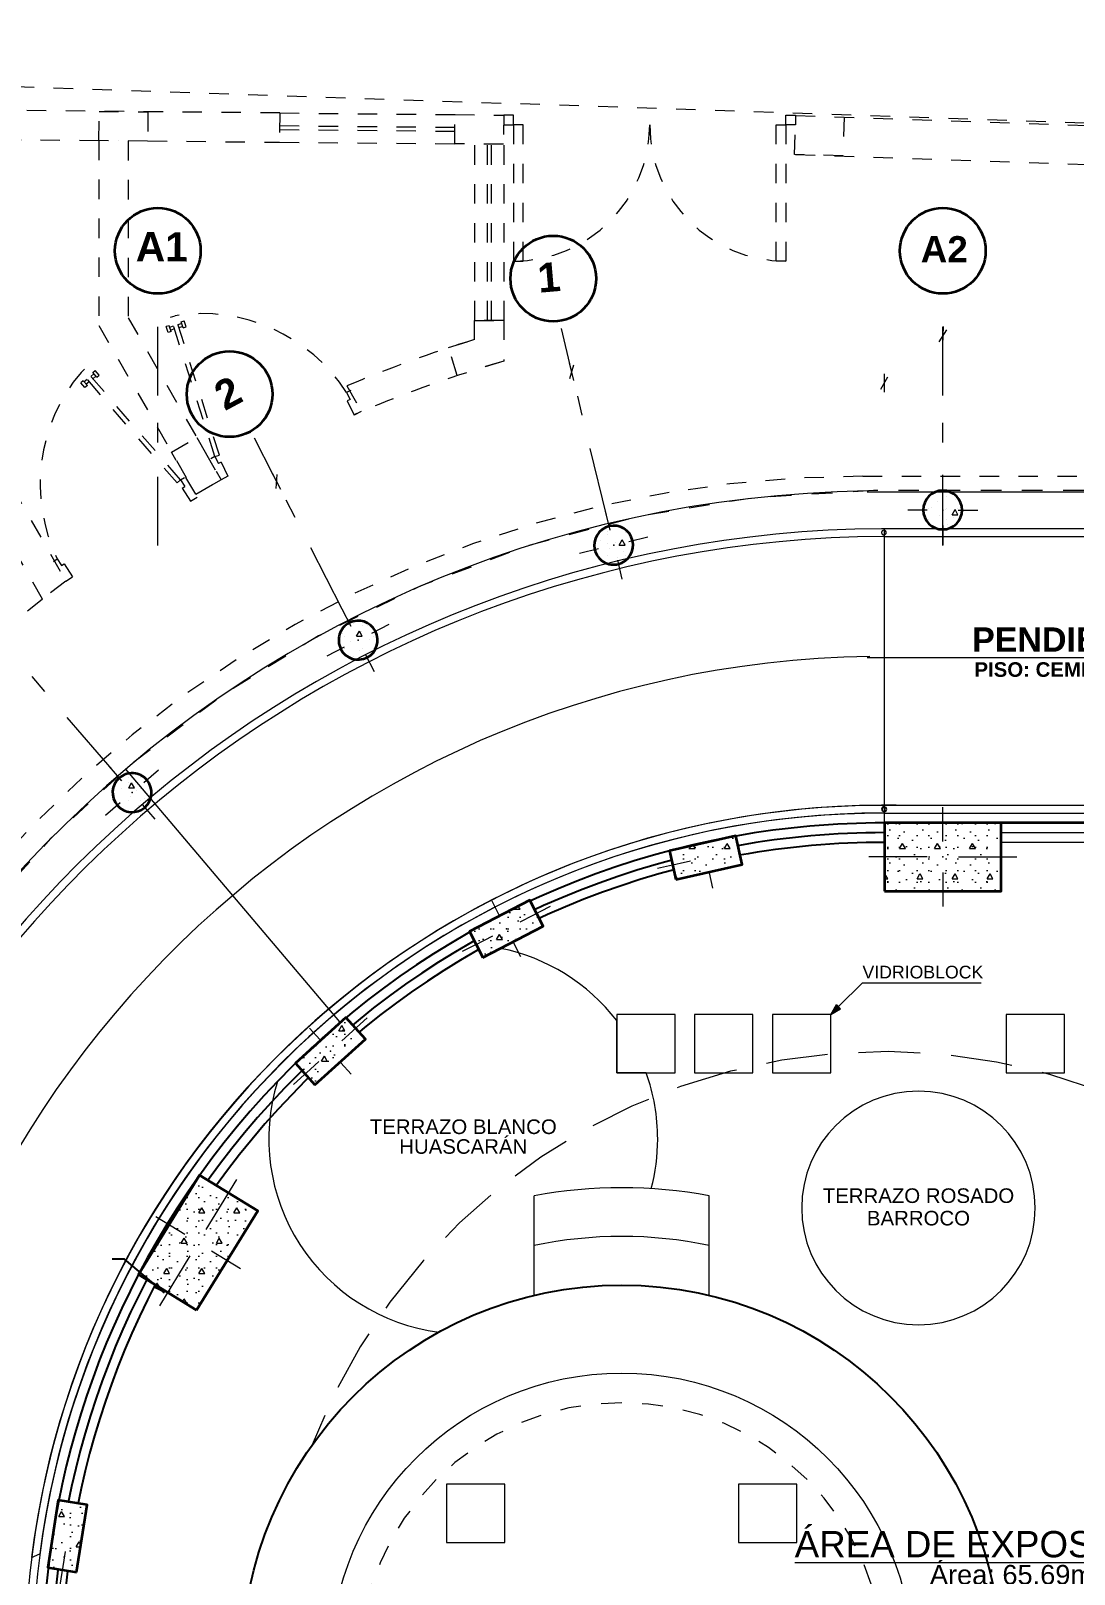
# Model space of a CAD drawing. Header units: metres. Extents: x 28 to 148, y 23 to 113.
# Drawn here: x 44.14 to 49.5, y 90.75 to 98.67 of the extents above; entities that cross this region are included whole.
import ezdxf

# ---------------------------------------------------------------- set-up
doc = ezdxf.new("R2010")
doc.units = ezdxf.units.M
doc.set_wipeout_variables(frame=1)
for name, pattern in [('Dashed', [0.211667, 0.105833, -0.105833]), ('DASHED2', [0.375, 0.25, -0.125]), ('Dot & Dashed', [0.670278, 0.352778, -0.176389, 0, -0.141111]), ('HIDDEN', [9.525, 6.35, -3.175]), ('Wipeout_Contour', [1, 0, -1])]:
    doc.linetypes.add(name, pattern=pattern)
for name, color, linetype, lineweight, true_color in [('01', 7, 'Continuous', 5, 0xcc6600), ('Annotation - Text_Pen_No__167', 7, 'Continuous', 13, 0x6a6a6a), ('Dimensioning - General_Pen_No__167', 7, 'Continuous', 13, 0x6a6a6a), ('Estructura – Carga_Pen_No__167', 7, 'Continuous', 13, 0x6a6a6a), ('Interior - Furniture _Pen_No__167', 7, 'Continuous', 13, 0x6a6a6a), ('Structural - Bearing_Pen_No__167', 7, 'Continuous', 13, 0x6a6a6a), ('Structural - Bearing_Pen_No__4', 7, 'Continuous', 20, 0x029e21), ('Structural - Bearing_Pen_No__87', 7, 'Continuous', 20, 0x6a6a6a)]:
    doc.layers.add(name, color=color, linetype=linetype, lineweight=lineweight, true_color=true_color)
for name, color, linetype, lineweight in [('Annotation - Label_Pen_No__1', 7, 'Continuous', 13), ('Drawing & Figure_Pen_No__122', 9, 'Continuous', 13), ('Drawing & Figure_Pen_No__7', 7, 'Continuous', 35), ('Interior - Stair & Railing_Pen_No__122', 9, 'Continuous', 13), ('Proyeccciones', 1, 'DASHED2', 18), ('Structural - Bearing_Pen_No__122', 9, 'Continuous', 13), ('Structural - Bearing_Pen_No__21', 7, 'Continuous', 35)]:
    doc.layers.add(name, color=color, linetype=linetype, lineweight=lineweight)
doc.layers.add('Structural - Bearing', color=7, linetype='Continuous')
doc.styles.add('GENERATED_STYLE_1', font='arialbd.ttf')
doc.styles.get("Standard").update_dxf_attribs({"font": 'arial.ttf'})
doc.dimstyles.new('GENERATED_STYLE__19', dxfattribs={"dimtxt": 0.18, "dimasz": 0.06384, "dimexe": 0.18, "dimexo": 0.0625, "dimgap": 0.09, "dimtad": 0, "dimtih": 1, "dimtoh": 1, "dimdec": 4, "dimzin": 0, "dimdsep": 46, "dimtxsty": 'Standard', "dimcen": 0.09, "dimadec": 0, "dimazin": 0, "dimtfac": 1, "dimtdec": 4, "dimtmove": 0, "dimatfit": 3, "dimldrblk": 'ARROWHEAD_5', "dimfxl": 1, "dimtolj": 1, "dimtzin": 0, "dimarcsym": 0})
pattern_1 = [(0, (21.2387, 92.2913), (0, 0.311769), [0.03, -0.15]), (0, (21.3287, 92.44717), (0, 0.311769), [0.03, -0.15]), (60, (21.2387, 92.2913), (-0.27, 0.1558846), [0.03, -0.15]), (60, (21.4187, 92.2913), (-0.27, 0.1558846), [0.03, -0.15]), (120, (21.2687, 92.2913), (0.27, 0.1558846), [0.03, -0.15]), (120, (21.4487, 92.2913), (0.27, 0.1558846), [0.03, -0.15]), (0, (21.23869, 92.32129), (0, 0.06), [0, -0.06, 0, -0.09]), (45, (21.26869, 92.32129), (-0.04242641, 0.04242641), [0, -0.045, 0, -0.075])]

# ---------------------------------------------------------------- blocks, each defined once
blk = doc.blocks.new('ARROWHEAD_5')
at = {"linetype": 'Continuous', "lineweight": 0}
blk.add_hatch(color=0, dxfattribs=at).paths.add_polyline_path([(-1, 0.2679), (0, 0), (-1, -0.2679)])
at = {"color": 0, "linetype": 'Continuous', "lineweight": 0}
blk.add_line((0, 0), (-1, 0), dxfattribs=at)
blk = doc.blocks.new('A$C14d9fef0')
at = {"layer": 'Proyeccciones', "color": 165, "linetype": 'DASHED2', "lineweight": 9, "ltscale": 0.4, "true_color": 0x5e67af}
for p, q in [((-9.0814, 4.9823), (-12.4595, 5.0143)), ((-9.0814, 4.9823), (-9.0828, 4.8323)), ((-9.082, 4.9173), (-8.182, 4.9088)), ((-9.0814, 4.9823), (-8.1814, 4.9738)), ((-12.3109, 4.8629), (-9.9109, 4.8402)), ((-10.0109, 4.8402), (-10.0109, 3.8908)), ((-9.8609, 4.8387), (-9.8609, 3.9307)), ((-9.7609, 4.8387), (-9.0828, 4.8323)), ((-9.0822, 4.8973), (-8.1822, 4.8888)), ((-9.0828, 4.8323), (-8.1828, 4.8238)), ((-10.0109, 3.8908), (-9.5138, 3.0244)), ((-9.8609, 3.9307), (-9.3837, 3.099)), ((-9.6493, 3.8899), (-9.6646, 3.8851)), ((-9.6549, 3.8546), (-9.6646, 3.8851)), ((-9.6397, 3.8594), (-9.6493, 3.8899)), ((-9.6469, 3.8823), (-9.6279, 3.8884)), ((-9.6424, 3.9341), (-9.6195, 3.9414)), ((-9.6424, 3.9341), (-9.6195, 3.9414)), ((-9.6424, 3.9341), (-9.6195, 3.9414)), ((-9.4146, 3.2174), (-9.6424, 3.9341)), ((-9.3917, 3.2247), (-9.6195, 3.9414)), ((-9.605, 3.8956), (-9.5859, 3.9017)), ((-9.6001, 3.8804), (-9.5811, 3.8865)), ((-9.5884, 3.9093), (-9.5731, 3.9142)), ((-9.5787, 3.8788), (-9.5884, 3.9093)), ((-9.5787, 3.8788), (-9.5634, 3.8837)), ((-9.5634, 3.8837), (-9.5731, 3.9142)), ((-7.9314, 3.9168), (-8.0814, 3.9168)), ((-8.0814, 3.8191), (-8.0814, 3.9168)), ((-7.9314, 3.9168), (-7.9314, 3.7075)), ((-9.6397, 3.8594), (-9.6549, 3.8546)), ((-9.623, 3.8731), (-9.6421, 3.8671)), ((-10.0843, 3.6662), (-10.1025, 3.6504)), ((-10.0843, 3.6662), (-10.1025, 3.6504)), ((-10.0843, 3.6662), (-10.1025, 3.6504)), ((-9.6097, 3.0824), (-10.1025, 3.6504)), ((-9.5916, 3.0981), (-10.0843, 3.6662)), ((-10.043, 3.6491), (-10.0309, 3.6595)), ((-10.0221, 3.6249), (-10.043, 3.6491)), ((-10.01, 3.6354), (-10.0309, 3.6595)), ((-10.0914, 3.6071), (-10.1035, 3.5966)), ((-10.0825, 3.5725), (-10.1035, 3.5966)), ((-10.0704, 3.5829), (-10.0914, 3.6071)), ((-10.071, 3.6142), (-10.0861, 3.6011)), ((-10.0704, 3.5829), (-10.0825, 3.5725)), ((-10.0605, 3.6021), (-10.0756, 3.589)), ((-10.0378, 3.643), (-10.0529, 3.6299)), ((-10.0424, 3.6178), (-10.0273, 3.6309)), ((-10.0221, 3.6249), (-10.01, 3.6354)), ((-8.7376, 3.5805), (-8.6624, 3.4494)), ((-8.7167, 3.5567), (-8.7383, 3.5462)), ((-8.7383, 3.5462), (-8.7208, 3.5103)), ((-8.7208, 3.5103), (-8.7352, 3.5033)), ((-8.7352, 3.5033), (-8.7002, 3.4313)), ((-8.6643, 3.4488), (-8.7002, 3.4313)), ((-8.6858, 3.4383), (-8.7002, 3.4313)), ((-9.4146, 3.2174), (-9.4362, 3.207)), ((-9.4146, 3.2174), (-9.3917, 3.2247)), ((-9.4146, 3.2174), (-9.3971, 3.1815)), ((-9.3827, 3.1885), (-9.3971, 3.1815)), ((-9.3827, 3.1885), (-9.3478, 3.1165)), ((-9.5916, 3.0981), (-9.6097, 3.0824)), ((-9.5916, 3.0981), (-9.5714, 3.111)), ((-9.5916, 3.0981), (-9.57, 3.0644)), ((-9.5138, 3.0244), (-9.3837, 3.099)), ((-9.3478, 3.1165), (-9.3837, 3.099)), ((-9.5835, 3.0558), (-9.57, 3.0644)), ((-9.5835, 3.0558), (-9.5404, 2.9884)), ((-9.5404, 2.9884), (-9.5067, 3.01)), ((-10.245, 2.6795), (-10.2248, 2.6925)), ((-10.2248, 2.6925), (-10.2033, 2.6588)), ((-10.2033, 2.6588), (-10.1898, 2.6674)), ((-10.1898, 2.6674), (-10.1466, 2.6)), ((-10.1803, 2.5785), (-10.1466, 2.6)), ((-10.1601, 2.5914), (-10.1466, 2.6))]:
    blk.add_line(p, q, dxfattribs=at)
for points in [[(-10.0095, 4.9902), (-9.7595, 4.9878), (-9.7609, 4.8378), (-10.0109, 4.8402), (-10.0095, 4.9902)], [(-8.1814, 4.9738), (-7.9314, 4.9714), (-7.9328, 4.8214), (-8.1828, 4.8238), (-8.1814, 4.9738)], [(-6.4314, 4.9698), (-6.1816, 4.9613), (-6.188, 4.7614), (-6.4378, 4.7699), (-6.4314, 4.9698)], [(-8.0814, 4.8168), (-8.0814, 3.9168)], [(-8.0164, 4.8168), (-8.0164, 3.9168)], [(-7.9964, 4.8168), (-7.9964, 3.9168)], [(-7.9314, 4.8168), (-7.9314, 3.9168)], [(-8.2145, 3.7772), (-8.0814, 3.8191), (-8.0814, 3.9168), (-7.9314, 3.9168), (-7.9314, 3.7075), (-8.1703, 3.6339), (-8.2145, 3.7772)], [(-9.5138, 3.0244), (-9.6383, 3.2412), (-9.5081, 3.3159), (-9.3837, 3.099), (-9.5138, 3.0244)], [(-10.3002, 2.4859), (-10.546, 2.9145), (-10.628, 2.9145), (-10.628, 3.0645), (-10.4586, 3.0635), (-10.1803, 2.5785), (-10.3002, 2.4859)]]:
    blk.add_lwpolyline(points, dxfattribs=at)
for points in [[(-7.9314, 4.9214), (-7.8814, 4.9214), (-7.8814, 4.9714), (-7.9314, 4.9714)], [(-7.8814, 4.9214), (-7.8814, 4.2214), (-7.8314, 4.2214), (-7.8314, 4.9214)], [(-6.4814, 4.9214), (-6.4814, 4.2214), (-6.5314, 4.2214), (-6.5314, 4.9214)], [(-6.4314, 4.9214), (-6.4814, 4.9214), (-6.4814, 4.9714), (-6.4314, 4.9714)]]:
    blk.add_lwpolyline(points, close=True, dxfattribs=at)
for points in [[(-6.4314, 4.9698), (-1.448, 4.7989, -0.104706), (-0.05, 4.3809, -0.104706)], [(-6.4314, 4.7697), (-1.4597, 4.5992, -0.109613), (-0.0854, 4.1716)], [(-8.7376, 3.5805, -0.024515), (-8.0814, 3.8191)], [(-7.9314, 3.7075, 0.027808), (-8.6624, 3.4494)], [(-10.3002, 2.4859, 0.045467), (-11.2184, 1.6145)]]:
    blk.add_lwpolyline(points, format="xyb", dxfattribs=at)
for centre, radius, start, end in [((-7.8814, 4.9214), 0.7, 270, 0), ((-6.4814, 4.9214), 0.7, 180, 270), ((-9.4829, 3.0659), 0.8861, 32.82619, 98.87074), ((-9.4267, 3.0773), 0.8861, 139.69864, 205.74319)]:
    blk.add_arc(centre, radius, start, end, dxfattribs=at)

msp = doc.modelspace()

# ---------------------------------------------------------------- hatches: boundary and pattern name
at = {"layer": 'Annotation - Label_Pen_No__1', "linetype": 'Continuous', "lineweight": 13}
msp.add_hatch(color=7, dxfattribs=at).paths.add_polyline_path([(48.2458, 93.6225), (48.296, 93.6515), (48.2748, 93.6727)])
msp.add_hatch(color=7, dxfattribs=at).paths.add_polyline_path([(48.2458, 93.6225), (48.296, 93.6515), (48.2748, 93.6727)])

# ---------------------------------------------------------------- linework, layer by layer
for radius, start, end in [(4.325, 90, 100.15997), (4.275, 90, 100.15997), (4.325, 100.37071, 144.42131), (4.275, 100.37071, 144.42131), (4.225, 90, 100.15997), (4.225, 100.37071, 144.42131), (4.275, 144.51687, 225.60479), (4.225, 144.51687, 225.60479)]:
    msp.add_arc((48.521, 90.2808), radius, start, end)
at = {"layer": 'Annotation - Label_Pen_No__1', "color": 7, "linetype": 'Continuous', "lineweight": 13}
for p, q in [((48.2854, 93.6621), (48.4083, 93.785)), ((48.2854, 93.6621), (48.4083, 93.785)), ((48.4083, 93.785), (49.0174, 93.785)), ((48.4083, 93.785), (49.0174, 93.785)), ((48.2458, 93.6225), (48.2748, 93.6727)), ((48.2458, 93.6225), (48.2748, 93.6727)), ((48.2458, 93.6225), (48.296, 93.6515)), ((48.2458, 93.6225), (48.296, 93.6515)), ((48.2748, 93.6727), (48.296, 93.6515)), ((48.2748, 93.6727), (48.296, 93.6515))]:
    msp.add_line(p, q, dxfattribs=at)
at = {"layer": 'Dimensioning - General_Pen_No__167', "color": 251, "linetype": 'Continuous', "lineweight": 13, "true_color": 0x6a6a6a}
for p, q in [((48.803, 97.0769), (48.8418, 97.1378)), ((48.8204, 97.0605), (48.8245, 97.1542)), ((46.9258, 96.877), (46.9038, 96.9681)), ((46.9046, 96.8879), (46.925, 96.9572)), ((48.503, 96.8338), (48.5391, 96.8963)), ((48.521, 96.8181), (48.521, 96.9119)), ((45.42, 96.3172), (45.3772, 96.4006)), ((45.3968, 96.3229), (45.4004, 96.3949))]:
    msp.add_line(p, q, dxfattribs=at)
at = {"layer": 'Drawing & Figure_Pen_No__122', "color": 9, "linetype": 'Dot & Dashed', "lineweight": 13}
for p, q in [((44.788, 96.0305), (44.788, 97.2837)), ((48.821, 96.0305), (48.821, 97.2837)), ((47.093, 96.1856), (46.8612, 97.144)), ((45.735, 95.7041), (45.2844, 96.5812)), ((44.5527, 94.8805), (43.9087, 95.6274))]:
    msp.add_line(p, q, dxfattribs=at)
at = {"layer": 'Drawing & Figure_Pen_No__122', "color": 9, "linetype": 'Continuous', "lineweight": 13}
for p, q in [((46.7214, 92.1796), (46.7214, 92.6905)), ((47.6214, 92.1796), (47.6214, 92.6905))]:
    msp.add_line(p, q, dxfattribs=at)
msp.add_lwpolyline([(46.7214, 92.1796, -0.116862), (47.6213, 92.1796)], format="xyb", dxfattribs=at)
msp.add_circle((47.1716, 90.2835), 1.497, dxfattribs=at)
for radius, start, end in [(2.4514, 79.42233, 100.57749), (2.2014, 78.20416, 101.79445)]:
    msp.add_arc((47.1714, 90.2808), radius, start, end, dxfattribs=at)
at = {"layer": 'Drawing & Figure_Pen_No__7', "color": 7, "linetype": 'Continuous', "lineweight": 35}
for centre in [(44.788, 97.5437), (48.821, 97.5437), (46.8198, 97.4007), (45.1569, 96.8078)]:
    msp.add_circle(centre, 0.22, dxfattribs=at)
at = {"layer": 'Estructura – Carga_Pen_No__167', "color": 251, "linetype": 'Continuous', "lineweight": 13, "true_color": 0x6a6a6a}
for points in [[(47.4458, 93.6225), (47.1458, 93.6225), (47.1458, 93.3225), (47.4458, 93.3225)], [(47.5458, 93.6225), (47.5458, 93.3225), (47.8458, 93.3225), (47.8458, 93.6225)], [(47.8458, 93.6225), (47.5458, 93.6225), (47.5458, 93.3225), (47.8458, 93.3225)], [(48.2458, 93.3225), (48.2458, 93.6225), (47.9458, 93.6225), (47.9458, 93.3225)], [(48.2458, 93.6225), (47.9458, 93.6225), (47.9458, 93.3225), (48.2458, 93.3225)], [(49.1458, 93.3225), (49.4458, 93.3225), (49.4458, 93.6225), (49.1458, 93.6225)], [(49.4458, 93.6225), (49.1458, 93.6225), (49.1458, 93.3225), (49.4458, 93.3225)], [(46.5714, 91.2108), (46.2714, 91.2108), (46.2714, 90.9108), (46.5714, 90.9108)], [(48.0714, 91.2108), (47.7714, 91.2108), (47.7714, 90.9108), (48.0714, 90.9108)]]:
    msp.add_lwpolyline(points, close=True, dxfattribs=at)
msp.add_lwpolyline([(48.096, 92.6282, 1), (49.296, 92.6282, 1)], format="xyb", close=True, dxfattribs=at)
msp.add_lwpolyline([(48.096, 92.6282, 1), (49.296, 92.6282, 1)], format="xyb", close=True, dxfattribs=at)
at = {"layer": 'Estructura – Carga_Pen_No__167', "color": 251, "linetype": 'Dashed', "lineweight": 13, "true_color": 0x6a6a6a, "flags": 128}
msp.add_lwpolyline([(48.5191, 90.2804, 1), (45.8237, 90.2811, 1)], format="xyb", close=True, dxfattribs=at)
at = {"layer": 'Interior - Furniture _Pen_No__167', "color": 251, "linetype": 'Continuous', "lineweight": 13, "true_color": 0x6a6a6a}
for p, q in [((48.4332, 96.3058), (52.7181, 96.3058)), ((48.521, 94.6058), (48.521, 96.1165)), ((48.4332, 95.4558), (52.7181, 95.4558)), ((45.7225, 93.5849), (44.6237, 94.8821))]:
    msp.add_line(p, q, dxfattribs=at)
for radius in [6.03, 5.18]:
    msp.add_arc((48.521, 90.2808), radius, 90.82856, 269.99957, dxfattribs=at)
at = {"layer": 'Interior - Stair & Railing_Pen_No__122', "color": 9, "linetype": 'Continuous', "lineweight": 13}
for p, q in [((48.5181, 96.1165), (48.5056, 96.1165)), ((48.5056, 96.1165), (48.5056, 96.1165)), ((48.5181, 96.1165), (48.5056, 96.1165)), ((48.5056, 96.1165), (48.5056, 96.1165)), ((48.5181, 96.1165), (48.5056, 96.1165)), ((48.5056, 96.1165), (48.5056, 96.1165)), ((48.5181, 96.1165), (48.5056, 96.1165)), ((48.5056, 96.1165), (48.5056, 96.1165)), ((48.5182, 96.1165), (48.5057, 96.1164)), ((48.5182, 96.1165), (48.5057, 96.1164)), ((48.5182, 96.1165), (48.5057, 96.1164)), ((48.5057, 96.1164), (48.5057, 96.1164)), ((48.5057, 96.1164), (48.5057, 96.1164)), ((48.5057, 96.1164), (48.5057, 96.1164)), ((48.5057, 96.1164), (48.5057, 96.1164)), ((48.5431, 96.1165), (48.5181, 96.1165)), ((48.5431, 96.1165), (48.5181, 96.1165)), ((48.5431, 96.1165), (48.5181, 96.1165)), ((48.5181, 96.0765), (48.5431, 96.0765)), ((48.5181, 96.0765), (48.5431, 96.0765)), ((48.5181, 96.0765), (48.5431, 96.0765)), ((48.5181, 96.0765), (48.5431, 96.0765)), ((48.5183, 96.0765), (48.5184, 96.0765)), ((48.5183, 96.0765), (48.5184, 96.0765)), ((48.5183, 96.0765), (48.5184, 96.0765)), ((48.5183, 96.0765), (48.5184, 96.0765)), ((48.5184, 96.0765), (48.5433, 96.0765)), ((48.5184, 96.0765), (48.5433, 96.0765)), ((48.5184, 96.0765), (48.5433, 96.0765)), ((48.5184, 96.0765), (48.5433, 96.0765)), ((48.5681, 96.1165), (48.5431, 96.1165)), ((48.5681, 96.1165), (48.5431, 96.1165)), ((48.5681, 96.1165), (48.5431, 96.1165)), ((48.5431, 96.0765), (48.5681, 96.0765)), ((48.5431, 96.0765), (48.5681, 96.0765)), ((48.5431, 96.0765), (48.5681, 96.0765)), ((48.5431, 96.0765), (48.5681, 96.0765)), ((48.5433, 96.0765), (48.5683, 96.0765)), ((48.5433, 96.0765), (48.5683, 96.0765)), ((48.5433, 96.0765), (48.5683, 96.0765)), ((48.5433, 96.0765), (48.5683, 96.0765)), ((48.5806, 96.1165), (48.5681, 96.1165)), ((48.5806, 96.1165), (48.5681, 96.1165)), ((48.5806, 96.1165), (48.5681, 96.1165)), ((48.5806, 96.1165), (48.5681, 96.1165)), ((48.5681, 96.0765), (48.5806, 96.0765)), ((48.5681, 96.0765), (48.5806, 96.0765)), ((48.5681, 96.0765), (48.5806, 96.0765)), ((48.5681, 96.0765), (48.5806, 96.0765)), ((48.5808, 96.1165), (48.5683, 96.1165)), ((48.5808, 96.1165), (48.5683, 96.1165)), ((48.5808, 96.1165), (48.5683, 96.1165)), ((48.5683, 96.0765), (48.5808, 96.0765)), ((48.5683, 96.0765), (48.5808, 96.0765)), ((48.5683, 96.0765), (48.5808, 96.0765)), ((48.5683, 96.0765), (48.5683, 96.0765)), ((48.5683, 96.0765), (48.5808, 96.0765)), ((52.7084, 96.1165), (48.5806, 96.1165)), ((52.7084, 96.1165), (48.5806, 96.1165)), ((52.7084, 96.1165), (48.5806, 96.1165)), ((52.7057, 96.1165), (48.5806, 96.1165)), ((48.5806, 96.0765), (52.7084, 96.0765)), ((48.5806, 96.0765), (52.7084, 96.0765)), ((48.5806, 96.0765), (52.7084, 96.0765)), ((48.5806, 96.0765), (52.7057, 96.0765)), ((52.7681, 96.1165), (48.5808, 96.1165)), ((52.7681, 96.1165), (48.5808, 96.1165)), ((52.7681, 96.1165), (48.5808, 96.1165)), ((48.5808, 96.0765), (52.7751, 96.0765)), ((48.5808, 96.0765), (52.7751, 96.0765)), ((48.5808, 96.0765), (52.7751, 96.0765)), ((48.5808, 96.0765), (52.746, 96.0765)), ((48.5181, 94.6964), (48.5056, 94.6964)), ((48.5056, 94.6964), (48.5056, 94.6964)), ((48.5181, 94.6964), (48.5056, 94.6964)), ((48.5056, 94.6964), (48.5056, 94.6964)), ((48.5181, 94.6964), (48.5056, 94.6964)), ((48.5056, 94.6964), (48.5056, 94.6964)), ((48.5181, 94.6964), (48.5056, 94.6964)), ((48.5056, 94.6964), (48.5056, 94.6964)), ((48.521, 94.6958), (48.5085, 94.6958)), ((48.5085, 94.6958), (48.5085, 94.6958)), ((48.521, 94.6958), (48.5085, 94.6958)), ((48.5085, 94.6958), (48.5085, 94.6958)), ((48.521, 94.6958), (48.5085, 94.6958)), ((48.5085, 94.6958), (48.5085, 94.6958)), ((48.521, 94.6958), (48.5085, 94.6958)), ((48.5085, 94.6958), (48.5085, 94.6958)), ((48.5431, 94.6964), (48.5181, 94.6964)), ((48.5181, 94.6964), (48.5181, 94.6964)), ((48.5431, 94.6964), (48.5181, 94.6964)), ((48.5181, 94.6964), (48.5181, 94.6964)), ((48.5431, 94.6964), (48.5181, 94.6964)), ((48.5181, 94.6964), (48.5181, 94.6964)), ((48.5431, 94.6964), (48.5181, 94.6964)), ((48.5181, 94.6964), (48.5181, 94.6964)), ((48.5181, 94.6564), (48.5181, 94.6564)), ((48.5181, 94.6564), (48.5431, 94.6564)), ((48.5181, 94.6564), (48.5181, 94.6564)), ((48.5181, 94.6564), (48.5431, 94.6564)), ((48.5181, 94.6564), (48.5181, 94.6564)), ((48.5181, 94.6564), (48.5431, 94.6564)), ((48.5181, 94.6564), (48.5181, 94.6564)), ((48.5181, 94.6564), (48.5431, 94.6564)), ((48.546, 94.6958), (48.521, 94.6958)), ((48.546, 94.6958), (48.521, 94.6958)), ((48.546, 94.6958), (48.521, 94.6958)), ((48.546, 94.6958), (48.521, 94.6958)), ((48.521, 94.6558), (48.546, 94.6558)), ((48.521, 94.6558), (48.546, 94.6558)), ((48.521, 94.6558), (48.546, 94.6558)), ((48.521, 94.6558), (48.546, 94.6558)), ((48.5681, 94.6964), (48.5431, 94.6964)), ((48.5681, 94.6964), (48.5431, 94.6964)), ((48.5681, 94.6964), (48.5431, 94.6964)), ((48.5681, 94.6964), (48.5431, 94.6964)), ((48.5431, 94.6564), (48.5681, 94.6564)), ((48.5431, 94.6564), (48.5681, 94.6564)), ((48.5431, 94.6564), (48.5681, 94.6564)), ((48.5431, 94.6564), (48.5681, 94.6564)), ((48.571, 94.6958), (48.546, 94.6958)), ((48.571, 94.6958), (48.546, 94.6958)), ((48.571, 94.6958), (48.546, 94.6958)), ((48.571, 94.6958), (48.546, 94.6958)), ((48.546, 94.6558), (48.571, 94.6558)), ((48.546, 94.6558), (48.571, 94.6558)), ((48.546, 94.6558), (48.571, 94.6558)), ((48.546, 94.6558), (48.571, 94.6558)), ((48.5806, 94.6964), (48.5681, 94.6964)), ((48.5806, 94.6964), (48.5681, 94.6964)), ((48.5806, 94.6964), (48.5681, 94.6964)), ((48.5806, 94.6964), (48.5681, 94.6964)), ((48.5681, 94.6564), (48.5806, 94.6564)), ((48.5681, 94.6564), (48.5806, 94.6564)), ((48.5681, 94.6564), (48.5806, 94.6564)), ((48.5681, 94.6564), (48.5806, 94.6564)), ((48.5681, 94.6564), (48.5806, 94.6564)), ((48.5681, 94.6564), (48.5806, 94.6564)), ((48.5681, 94.6564), (48.5806, 94.6564)), ((48.5681, 94.6564), (48.5806, 94.6564)), ((48.5835, 94.6958), (48.571, 94.6958)), ((48.5835, 94.6958), (48.571, 94.6958)), ((48.5835, 94.6958), (48.571, 94.6958)), ((48.5835, 94.6958), (48.571, 94.6958)), ((48.571, 94.6558), (48.5835, 94.6558)), ((48.571, 94.6558), (48.5835, 94.6558)), ((48.571, 94.6558), (48.5835, 94.6558)), ((48.571, 94.6558), (48.5835, 94.6558)), ((48.571, 94.6558), (48.5835, 94.6558)), ((48.571, 94.6558), (48.5835, 94.6558)), ((48.571, 94.6558), (48.5835, 94.6558)), ((48.571, 94.6558), (48.5835, 94.6558)), ((52.7725, 94.6936), (48.5806, 94.6964)), ((52.7725, 94.6936), (48.5806, 94.6964)), ((52.7725, 94.6936), (48.5806, 94.6964)), ((52.7429, 94.6937), (48.5806, 94.6964)), ((48.5806, 94.6564), (52.766, 94.6536)), ((48.5806, 94.6564), (52.766, 94.6536)), ((48.5806, 94.6564), (52.766, 94.6536)), ((48.5806, 94.6564), (52.7429, 94.6537)), ((52.7747, 94.6958), (48.5835, 94.6958)), ((52.7747, 94.6958), (48.5835, 94.6958)), ((52.7747, 94.6958), (48.5835, 94.6958)), ((52.7452, 94.6958), (48.5835, 94.6958)), ((48.5835, 94.6558), (52.7681, 94.6558)), ((48.5835, 94.6558), (52.7681, 94.6558)), ((48.5835, 94.6558), (52.7681, 94.6558)), ((48.5835, 94.6558), (52.7452, 94.6558)), ((44.1384, 90.8335), (44.1812, 90.8522)), ((44.1384, 90.8335), (44.1812, 90.8522)), ((44.1384, 90.8335), (44.1812, 90.8522)), ((44.1384, 90.8335), (44.1812, 90.8522))]:
    msp.add_line(p, q, dxfattribs=at)
for centre, radius, start, end in [((48.545, 90.2111), 5.9054, 90.38199, 171.90269), ((48.545, 90.2111), 5.9054, 90.38199, 171.90269), ((48.545, 90.2111), 5.9054, 90.38199, 171.90269), ((48.545, 90.2111), 5.8654, 90.26116, 171.66378), ((48.545, 90.2111), 5.8654, 90.26116, 171.66378), ((48.545, 90.2111), 5.8654, 90.26116, 171.66378), ((48.545, 90.2111), 5.8654, 90.26116, 171.66378), ((48.5181, 96.0965), 0.012, 90.00609, 270.00609), ((48.5183, 96.0965), 0.012, 90.26071, 270.26071), ((48.5181, 96.0965), 0.012, 270.00609, 90.00609), ((48.5183, 96.0965), 0.012, 270.26071, 90.26071), ((48.5211, 90.2811), 4.4153, 90.20119, 269.17505), ((48.5211, 90.2811), 4.4153, 90.20119, 269.17505), ((48.5211, 90.2811), 4.4153, 90.20119, 269.17505), ((48.5211, 90.2811), 4.4153, 90.20119, 269.17505), ((48.5187, 90.2808), 4.415, 90.13201, 172.80771), ((48.5187, 90.2808), 4.415, 90.13201, 172.80771), ((48.5187, 90.2808), 4.415, 90.13201, 172.80771), ((48.5187, 90.2808), 4.415, 90.13201, 172.80771), ((48.5211, 90.2811), 4.3753, 90.03946, 269.33774), ((48.5211, 90.2811), 4.3753, 90.03946, 269.33774), ((48.5211, 90.2811), 4.3753, 90.03946, 269.33774), ((48.5211, 90.2811), 4.3753, 90.03946, 269.33774), ((48.5187, 90.2808), 4.375, 89.97002, 172.49468), ((48.5187, 90.2808), 4.375, 89.97002, 172.49468), ((48.5187, 90.2808), 4.375, 89.97002, 172.49468), ((48.5187, 90.2808), 4.375, 89.97002, 172.49468), ((48.5181, 94.6764), 0.012, 90.03923, 270.03923), ((48.521, 94.6758), 0.012, 89.9698, 269.9698), ((48.5181, 94.6764), 0.012, 270.03923, 90.03923), ((48.521, 94.6758), 0.012, 269.9698, 89.9698), ((48.545, 90.2111), 5.9054, 173.03278, 269.15333), ((48.545, 90.2111), 5.9054, 173.03278, 269.15333), ((48.545, 90.2111), 5.9054, 173.03278, 269.15333), ((48.545, 90.2111), 5.9054, 173.03278, 269.15333), ((48.545, 90.2111), 5.8654, 172.80436, 269.27463), ((48.545, 90.2111), 5.8654, 172.80436, 269.27463), ((48.545, 90.2111), 5.8654, 172.80436, 269.27463), ((48.545, 90.2111), 5.8654, 172.80436, 269.27463)]:
    msp.add_arc(centre, radius, start, end, dxfattribs=at)
at = {"layer": 'Proyeccciones', "linetype": 'DASHED2', "lineweight": 9, "ltscale": 0.4}
for p, q in [((54.7465, 98.0203), (35.6786, 98.673)), ((48.41, 96.3857), (52.4557, 96.3857))]:
    msp.add_line(p, q, dxfattribs=at)
msp.add_arc((48.4089, 90.419), 5.9667, 89.98926, 142.06179, dxfattribs=at)
at = {"layer": 'Structural - Bearing_Pen_No__122', "color": 9, "linetype": 'Continuous', "lineweight": 13}
for p, q in [((48.7487, 96.2813), (48.7487, 96.2813)), ((48.7487, 96.2213), (48.7487, 96.2213)), ((48.761, 96.2245), (48.761, 96.2245)), ((48.7928, 96.2563), (48.7928, 96.2563)), ((48.8352, 96.2139), (48.8352, 96.2139)), ((48.8387, 96.2813), (48.8387, 96.2813)), ((48.8387, 96.2213), (48.8387, 96.2213)), ((48.8687, 96.1884), (48.8837, 96.2144)), ((48.8987, 96.1884), (48.8837, 96.2144)), ((48.8883, 96.2669), (48.8883, 96.2669)), ((48.8987, 96.2213), (48.8987, 96.2213)), ((48.7487, 96.1613), (48.7487, 96.1613)), ((48.8034, 96.1821), (48.8034, 96.1821)), ((48.8387, 96.1613), (48.8387, 96.1613)), ((48.8459, 96.1397), (48.8459, 96.1397)), ((48.8687, 96.1884), (48.8987, 96.1884)), ((48.8777, 96.1715), (48.8777, 96.1715)), ((48.8987, 96.1613), (48.8987, 96.1613)), ((47.0639, 96.0548), (47.0639, 96.0548)), ((47.0958, 96.0866), (47.0958, 96.0866)), ((47.0987, 96.1013), (47.0987, 96.1013)), ((47.1587, 96.0325), (47.1737, 96.0585)), ((47.1887, 96.0325), (47.1737, 96.0585)), ((47.1887, 96.1013), (47.1887, 96.1013)), ((47.1912, 96.0972), (47.1912, 96.0972)), ((47.0387, 96.0413), (47.0387, 96.0413)), ((47.0987, 96.0413), (47.0987, 96.0413)), ((47.0987, 95.9813), (47.0987, 95.9813)), ((47.1064, 96.0124), (47.1064, 96.0124)), ((47.1382, 96.0442), (47.1382, 96.0442)), ((47.1587, 96.0325), (47.1887, 96.0325)), ((47.1806, 96.0018), (47.1806, 96.0018)), ((47.1887, 96.0413), (47.1887, 96.0413)), ((47.1887, 95.9813), (47.1887, 95.9813)), ((47.1488, 95.97), (47.1488, 95.97)), ((45.7381, 95.5775), (45.7381, 95.5775)), ((45.7912, 95.6305), (45.7912, 95.6305)), ((45.8087, 95.5649), (45.8237, 95.5908)), ((45.8387, 95.5649), (45.8237, 95.5908)), ((45.8336, 95.5881), (45.8336, 95.5881)), ((45.8387, 95.6213), (45.8387, 95.6213)), ((45.8654, 95.6199), (45.8654, 95.6199)), ((45.9078, 95.5775), (45.9078, 95.5775)), ((45.7487, 95.5613), (45.7487, 95.5613)), ((45.7487, 95.5033), (45.7487, 95.5033)), ((45.7487, 95.5013), (45.7487, 95.5013)), ((45.7805, 95.5351), (45.7805, 95.5351)), ((45.8087, 95.5649), (45.8387, 95.5649)), ((45.8387, 95.5613), (45.8387, 95.5613)), ((45.8387, 95.5013), (45.8387, 95.5013)), ((45.876, 95.5457), (45.876, 95.5457)), ((45.8987, 95.5613), (45.8987, 95.5613)), ((45.8987, 95.5013), (45.8987, 95.5013)), ((45.7912, 95.4608), (45.7912, 95.4608)), ((45.823, 95.4927), (45.823, 95.4927)), ((44.635, 94.8138), (44.635, 94.8138)), ((44.6387, 94.8413), (44.6387, 94.8413)), ((44.6387, 94.7854), (44.6537, 94.8114)), ((44.6387, 94.7854), (44.6687, 94.7854)), ((44.6687, 94.7854), (44.6537, 94.8114)), ((44.6987, 94.8413), (44.6987, 94.8413)), ((44.7305, 94.8244), (44.7305, 94.8244)), ((44.6032, 94.782), (44.6032, 94.782)), ((44.6387, 94.7813), (44.6387, 94.7813)), ((44.6387, 94.7213), (44.6387, 94.7213)), ((44.6456, 94.7396), (44.6456, 94.7396)), ((44.6775, 94.7714), (44.6775, 94.7714)), ((44.6987, 94.7813), (44.6987, 94.7813)), ((44.6987, 94.7213), (44.6987, 94.7213)), ((44.7199, 94.729), (44.7199, 94.729)), ((44.5926, 94.6866), (44.5926, 94.6866)), ((44.6881, 94.6972), (44.6881, 94.6972))]:
    msp.add_line(p, q, dxfattribs=at)
at = {"layer": 'Structural - Bearing_Pen_No__167', "color": 251, "linetype": 'Continuous', "lineweight": 13, "true_color": 0x6a6a6a}
for p, q in [((48.8205, 96.2923), (48.8205, 96.3923)), ((48.7405, 96.2123), (48.6405, 96.2123)), ((48.9005, 96.2123), (49.0005, 96.2123)), ((47.1114, 96.1098), (47.0878, 96.207)), ((48.8205, 96.1323), (48.8205, 96.0323)), ((47.2079, 96.0508), (47.3051, 96.0743)), ((47.0524, 96.0132), (46.9552, 95.9897)), ((47.149, 95.9543), (47.1725, 95.8571)), ((45.7807, 95.6151), (45.735, 95.7041)), ((45.8884, 95.5805), (45.9774, 95.6262)), ((45.7461, 95.5074), (45.6571, 95.4617)), ((45.8538, 95.4728), (45.8995, 95.3839)), ((44.6036, 94.8215), (44.5383, 94.8972)), ((44.7164, 94.8132), (44.7921, 94.8785)), ((44.5953, 94.7087), (44.5196, 94.6434)), ((44.7081, 94.7004), (44.7734, 94.6247))]:
    msp.add_line(p, q, dxfattribs=at)
for p in [(48.8205, 96.2123), (47.1302, 96.032), (45.8172, 95.544), (44.6558, 94.761)]:
    msp.add_point(p, dxfattribs=at)
at = {"layer": 'Structural - Bearing_Pen_No__21', "color": 7, "linetype": 'Continuous', "lineweight": 35}
for p in [(48.8272, 94.6058), (52.366, 94.6058)]:
    msp.add_line(p, (48.871, 94.6058), dxfattribs=at)
for centre, start, end in [((48.8205, 96.2123), 90, 180), ((48.8205, 96.2123), 360, 90), ((48.8205, 96.2123), 180, 270), ((48.8205, 96.2123), 270, 0), ((47.1302, 96.032), 13.59505, 103.59505), ((47.1302, 96.032), 103.59505, 193.59505), ((47.1302, 96.032), 283.59505, 13.59505), ((47.1302, 96.032), 193.59505, 283.59505), ((45.8172, 95.544), 117.19009, 207.19009), ((45.8172, 95.544), 27.19009, 117.19009), ((45.8172, 95.544), 297.19009, 27.19009), ((45.8172, 95.544), 207.19009, 297.19009), ((44.6558, 94.761), 130.78514, 220.78514), ((44.6558, 94.761), 40.78514, 130.78514), ((44.6558, 94.761), 310.78514, 40.78514), ((44.6558, 94.761), 220.78514, 310.78514)]:
    msp.add_arc(centre, 0.1, start, end, dxfattribs=at)
at = {"layer": 'Structural - Bearing_Pen_No__4', "color": 104, "linetype": 'Dashed', "lineweight": 20, "true_color": 0x029e21}
msp.add_line((54.4136, 96.3123), (48.4655, 96.3123), dxfattribs=at)
at = {"layer": 'Structural - Bearing_Pen_No__4', "color": 104, "linetype": 'HIDDEN', "lineweight": 20, "ltscale": 0.05, "true_color": 0x029e21}
msp.add_lwpolyline([(45.5819, 89.1475, 0.831061), (51.671, 90.2808, 0.831228), (45.5815, 91.4128)], format="xyb", dxfattribs=at)
at = {"layer": 'Structural - Bearing_Pen_No__4', "color": 104, "linetype": 'Dashed', "lineweight": 20, "true_color": 0x029e21}
msp.add_arc((48.5229, 90.2808), 6.0318, 90.54468, 269.45532, dxfattribs=at)
at = {"layer": 'Structural - Bearing_Pen_No__87', "color": 251, "linetype": 'Continuous', "lineweight": 20, "true_color": 0x6a6a6a}
msp.add_lwpolyline([(49.921, 94.6058), (49.121, 94.6058)], dxfattribs=at)
msp.add_arc((48.521, 90.2808), 4.325, 130.15834, 134.15682, dxfattribs=at)

# ---------------------------------------------------------------- texts
at = {"layer": 'Annotation - Label_Pen_No__1', "color": 7, "linetype": 'Continuous', "lineweight": 13, "insert": (48.4083, 93.8062), "char_height": 0.065, "attachment_point": 7, "style": 'GENERATED_STYLE_1'}
msp.add_mtext('\\A1;{\\fArial|b0|i0|c0|p34;VIDRIOBLOCK}', dxfattribs=at)
msp.add_mtext('\\A1;{\\fArial|b0|i0|c0|p34;VIDRIOBLOCK}', dxfattribs=at)
at = {"layer": 'Annotation - Text_Pen_No__167', "color": 251, "lineweight": 80, "true_color": 0x6a6a6a, "style": 'GENERATED_STYLE_1'}
for s, height, p in [('PENDIENTE 11.42%%%', 0.125, (48.9715, 95.4847)), ('PISO: CEMENTO FROTACHADO', 0.075, (48.9835, 95.3558))]:
    msp.add_text(s, height=height, dxfattribs=at).set_placement(p)
at = {"layer": 'Annotation - Text_Pen_No__167', "color": 251, "linetype": 'Continuous', "lineweight": 13, "true_color": 0x6a6a6a, "attachment_point": 2, "style": 'GENERATED_STYLE_1'}
for s, insert, char_height, line_spacing_factor in [('\\A1;{\\fArial|b0|i0|c0|p34;TERRAZO BLANCO\\PHUASCARÁN}', (46.3573, 93.083), 0.075, 0.8116), ('\\A1;{\\fArial|b0|i0|c0|p34;TERRAZO ROSADO\\PBARROCO}', (48.696, 92.729), 0.075, 0.923713), ('\\A1;{\\fArial|b0|i0|c0|p34;\\LÁREA DE EXPOSICIONES\\P\\H0.74074x;\\lÁrea: 65.69m2}', (49.2127, 90.9694), 0.135, 0.774841)]:
    msp.add_mtext(s, dxfattribs=dict(at, insert=insert, char_height=char_height, line_spacing_factor=line_spacing_factor))
at = {"layer": 'Drawing & Figure_Pen_No__7', "color": 7, "lineweight": 80, "style": 'GENERATED_STYLE_1'}
for s, height, rotation, p in [('A1', 0.15, 359.71071, (44.6748, 97.4899)), ('A2', 0.135, 359.71071, (48.7078, 97.4848)), ('1', 0.15, 4.81643, (46.7459, 97.3281)), ('2', 0.15, 28.18284, (45.1326, 96.7198))]:
    msp.add_text(s, height=height, rotation=rotation, dxfattribs=at).set_placement(p)

# ---------------------------------------------------------------- next in the draw order: wipeouts: each hides what was drawn before it
at = {"color": 254, "linetype": 'Wipeout_Contour', "lineweight": 0, "ltscale": 110.67837}
msp.add_wipeout([(48.521, 94.2558), (49.121, 94.2558), (49.121, 94.6058), (48.521, 94.6058)], dxfattribs=at).dxf.layer = 'Structural - Bearing'
at = {"color": 254, "linetype": 'Wipeout_Contour', "lineweight": 0, "ltscale": 105.815279}
msp.add_wipeout([(47.449, 94.3159), (47.7906, 94.3922), (47.758, 94.5386), (47.4164, 94.4623)], dxfattribs=at).dxf.layer = 'Structural - Bearing'
at = {"color": 254, "linetype": 'Wipeout_Contour', "lineweight": 0, "ltscale": 101.617757}
msp.add_wipeout([(46.4575, 93.9145), (46.7686, 94.075), (46.6998, 94.2083), (46.3888, 94.0478)], dxfattribs=at).dxf.layer = 'Structural - Bearing'
at = {"color": 254, "linetype": 'Wipeout_Contour', "lineweight": 0, "ltscale": 97.864341}
msp.add_wipeout([(45.5955, 93.2604), (45.8549, 93.4953), (45.7542, 93.6065), (45.4948, 93.3716)], dxfattribs=at).dxf.layer = 'Structural - Bearing'
at = {"color": 254, "linetype": 'Wipeout_Contour', "lineweight": 0, "ltscale": 95.04681}
msp.add_wipeout([(44.9873, 92.103), (45.3012, 92.6142), (45.003, 92.7974), (44.689, 92.2861)], dxfattribs=at).dxf.layer = 'Structural - Bearing'
at = {"color": 254, "linetype": 'Wipeout_Contour', "lineweight": 0, "ltscale": 92.520679}
msp.add_wipeout([(44.371, 90.7588), (44.4251, 91.1046), (44.2769, 91.1278), (44.2228, 90.782)], dxfattribs=at).dxf.layer = 'Structural - Bearing'

# ---------------------------------------------------------------- next in the draw order: hatches: boundary and pattern name
at = {"layer": 'Structural - Bearing_Pen_No__122', "linetype": 'Continuous', "lineweight": 13}
h = msp.add_hatch(dxfattribs=at)
h.set_pattern_fill('STRUCTURAL_CONCRETE', color=9, style=0, pattern_type=2)
h.set_pattern_definition(pattern_1)
h.paths.add_polyline_path([(48.521, 94.2558), (49.121, 94.2558), (49.121, 94.6058), (48.521, 94.6058)])
h = msp.add_hatch(dxfattribs=at)
h.set_pattern_fill('STRUCTURAL_CONCRETE', color=9, style=0, pattern_type=2)
h.set_pattern_definition(pattern_1)
h.paths.add_polyline_path([(47.449, 94.3159), (47.7906, 94.3922), (47.758, 94.5386), (47.4164, 94.4623)])
h = msp.add_hatch(dxfattribs=at)
h.set_pattern_fill('STRUCTURAL_CONCRETE', color=9, style=0, pattern_type=2)
h.set_pattern_definition(pattern_1)
h.paths.add_polyline_path([(46.4575, 93.9145), (46.7686, 94.075), (46.6998, 94.2083), (46.3888, 94.0478)])
h = msp.add_hatch(dxfattribs=at)
h.set_pattern_fill('STRUCTURAL_CONCRETE', color=9, style=0, pattern_type=2)
h.set_pattern_definition(pattern_1)
h.paths.add_polyline_path([(45.5955, 93.2604), (45.8549, 93.4953), (45.7542, 93.6065), (45.4948, 93.3716)])
h = msp.add_hatch(dxfattribs=at)
h.set_pattern_fill('STRUCTURAL_CONCRETE', color=9, style=0, pattern_type=2)
h.set_pattern_definition([(0, (21.2387, 92.2913), (0, 0.311769), [0.03, -0.15]), (0, (21.3287, 92.44717), (0, 0.311769), [0.03, -0.15]), (60, (21.2387, 92.2913), (-0.27, 0.1558846), [0.03, -0.15]), (60, (21.4187, 92.2913), (-0.27, 0.1558846), [0.03, -0.15]), (120, (21.2687, 92.2913), (0.27, 0.1558846), [0.03, -0.15]), (120, (21.4487, 92.2913), (0.27, 0.1558846), [0.03, -0.15]), (0, (21.23869, 92.32129), (0, 0.06), [0, -0.06, 0, -0.09]), (45, (21.26869, 92.32129), (-0.04242641, 0.04242641), [0, -0.045, 0, -0.075])])
h.paths.add_polyline_path([(44.9873, 92.103), (45.3012, 92.6142), (45.003, 92.7974), (44.689, 92.2861)])
h = msp.add_hatch(dxfattribs=at)
h.set_pattern_fill('STRUCTURAL_CONCRETE', color=9, style=0, pattern_type=2)
h.set_pattern_definition(pattern_1)
h.paths.add_polyline_path([(44.371, 90.7588), (44.4251, 91.1046), (44.2769, 91.1278), (44.2228, 90.782)])

# ---------------------------------------------------------------- next in the draw order: linework, layer by layer
msp.add_circle((47.1714, 90.2808), 1.9514)
msp.add_arc((48.521, 90.2808), 4.325, 144.51687, 225.60479)
at = {"layer": 'Estructura – Carga_Pen_No__167', "color": 251, "linetype": 'Continuous', "lineweight": 13, "true_color": 0x6a6a6a}
for points in [[(47.3233, 92.7275, 0.064554), (47.3563, 92.9822, 0.087108), (47.2966, 93.3225), (47.1458, 93.3225), (47.1458, 93.5906, 0.1813), (46.5486, 93.9615)], [(45.4022, 93.2772, 0.465018), (46.2318, 91.9911, 0.306259)]]:
    msp.add_lwpolyline(points, format="xyb", dxfattribs=at)
at = {"layer": 'Interior - Stair & Railing_Pen_No__122', "color": 9, "linetype": 'Continuous', "lineweight": 13}
msp.add_lwpolyline([(49.121, 94.5558), (49.921, 94.5558), (49.921, 94.5058), (49.121, 94.5058)], close=True, dxfattribs=at)
at = {"layer": 'Structural - Bearing_Pen_No__167', "color": 251, "linetype": 'Continuous', "lineweight": 13, "true_color": 0x6a6a6a}
for p, q in [((48.821, 94.5108), (48.821, 94.6858)), ((47.5254, 94.4098), (47.3546, 94.3717)), ((48.741, 94.4308), (48.441, 94.4308)), ((48.901, 94.4308), (49.201, 94.4308)), ((47.6209, 94.3492), (47.6384, 94.2711)), ((48.821, 94.3508), (48.821, 94.1758)), ((46.542, 94.1325), (46.5053, 94.2036)), ((46.6498, 94.0981), (46.8053, 94.1783)), ((46.5076, 94.0247), (46.3521, 93.9445)), ((46.6153, 93.9903), (46.652, 93.9192)), ((45.7341, 93.4872), (45.8639, 93.6046)), ((45.6211, 93.4928), (45.5675, 93.5521)), ((45.6155, 93.3798), (45.4858, 93.2623)), ((45.7285, 93.3742), (45.7822, 93.3149)), ((45.037, 92.5184), (45.194, 92.774)), ((44.927, 92.492), (44.7778, 92.5836)), ((45.0633, 92.4083), (45.2124, 92.3167)), ((44.9533, 92.382), (44.7963, 92.1264)), ((44.3116, 90.8643), (44.2846, 90.6914))]:
    msp.add_line(p, q, dxfattribs=at)
for p in [(48.821, 94.4308), (46.5787, 94.0614), (45.6748, 93.4335)]:
    msp.add_point(p, dxfattribs=at)
at = {"layer": 'Structural - Bearing_Pen_No__21', "color": 7, "linetype": 'Continuous', "lineweight": 35}
for points in [[(48.521, 94.2558), (49.121, 94.2558), (49.121, 94.6058), (48.521, 94.6058)], [(47.449, 94.3159), (47.7906, 94.3922), (47.758, 94.5386), (47.4164, 94.4623)], [(46.4575, 93.9145), (46.7686, 94.075), (46.6998, 94.2083), (46.3888, 94.0478)], [(45.5955, 93.2604), (45.8549, 93.4953), (45.7542, 93.6065), (45.4948, 93.3716)], [(44.9873, 92.103), (45.3012, 92.6142), (45.003, 92.7974), (44.689, 92.2861)], [(44.371, 90.7588), (44.4251, 91.1046), (44.2769, 91.1278), (44.2228, 90.782)]]:
    msp.add_lwpolyline(points, close=True, dxfattribs=at)

# ---------------------------------------------------------------- next in the draw order: block references
at = {"layer": '01', "color": 6, "lineweight": 100}
msp.add_blockref('A$C14d9fef0', (54.4964, 93.269), dxfattribs=at)

# ---------------------------------------------------------------- next in the draw order: leaders
at = {"layer": 'Annotation - Label_Pen_No__1', "color": 7, "linetype": 'Continuous', "lineweight": 13, "annotation_type": 0, "has_hookline": 1, "hookline_direction": 1, "text_width": 2.3429}
msp.add_leader([(44.8223, 92.1922), (44.6166, 92.3662), (44.5527, 92.3662)], dimstyle='GENERATED_STYLE__19', dxfattribs=at)

doc.saveas('drawing.dxf')
